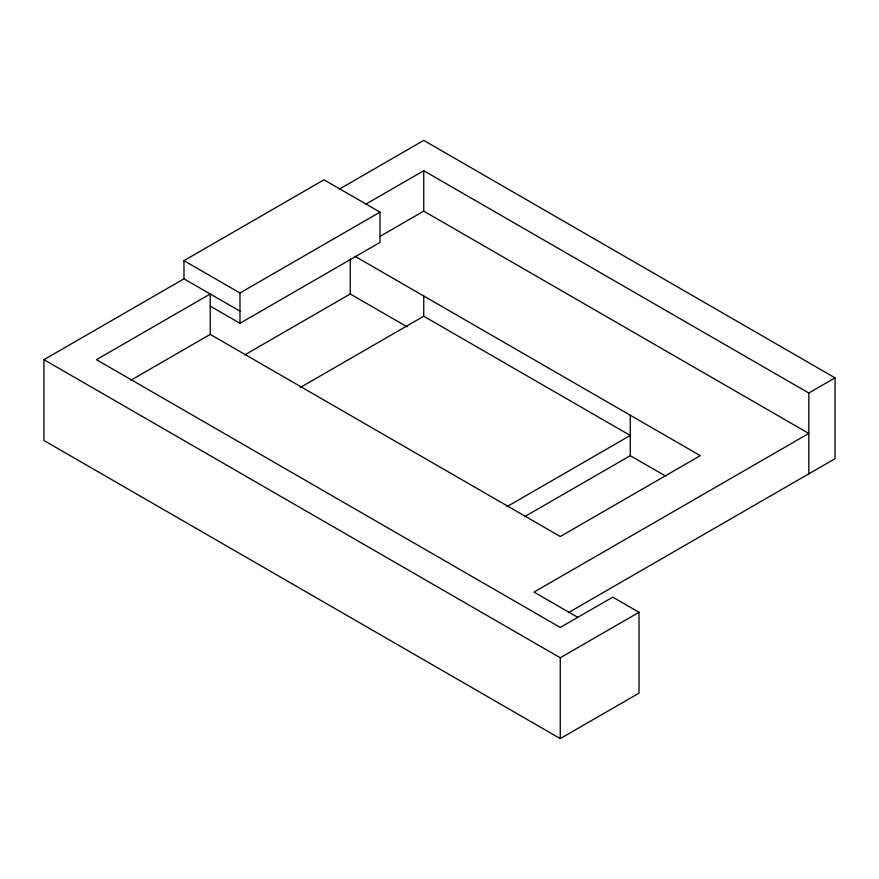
<?xml version="1.0" encoding="UTF-8"?>
<svg xmlns="http://www.w3.org/2000/svg" width="879" height="879" viewBox="0 0 879 879"><rect width="100%" height="100%" fill="white"/><g stroke="black" fill="none" stroke-linecap="round" stroke-linejoin="round"><path stroke-width="1.32" d="M354.984 256.305L700.288 455.663L560.264 536.509L210.224 334.405L210.224 293.993L96.459 359.676L560.264 627.452L612.773 597.138L639.022 612.289L639.022 693.135L560.264 738.602L43.95 440.511L43.95 359.676L183.964 278.83L183.964 260.645L323.988 179.81L379.992 212.136L379.992 242.461L239.978 323.296L210.224 306.112M339.426 189.084L423.744 140.398L835.05 377.86L835.05 458.695L568.361 612.674M365.653 204.258L423.744 170.713L808.801 393.012L835.05 377.86M183.964 260.645L239.978 292.982L379.992 212.136M130.828 380.255L210.224 334.405M379.882 236.462L423.744 211.136L808.801 433.435L534.014 592.083L577.503 617.19M244.637 354.962L350.238 293.993L407.153 326.845M300.343 387.474L423.744 316.22L630.276 435.457L506.864 506.711M524.664 516.643L630.276 455.674L665.875 476.22M43.95 359.676L560.264 657.767L639.022 612.289M183.964 278.83L239.978 311.166M808.801 393.012L808.801 473.858M630.276 415.251L630.276 455.674M560.264 657.767L560.264 738.602M423.744 170.713L423.744 211.136M423.744 296.014L423.744 316.22M350.238 258.964L350.238 293.993M239.978 292.982L239.978 323.296"/></g></svg>
